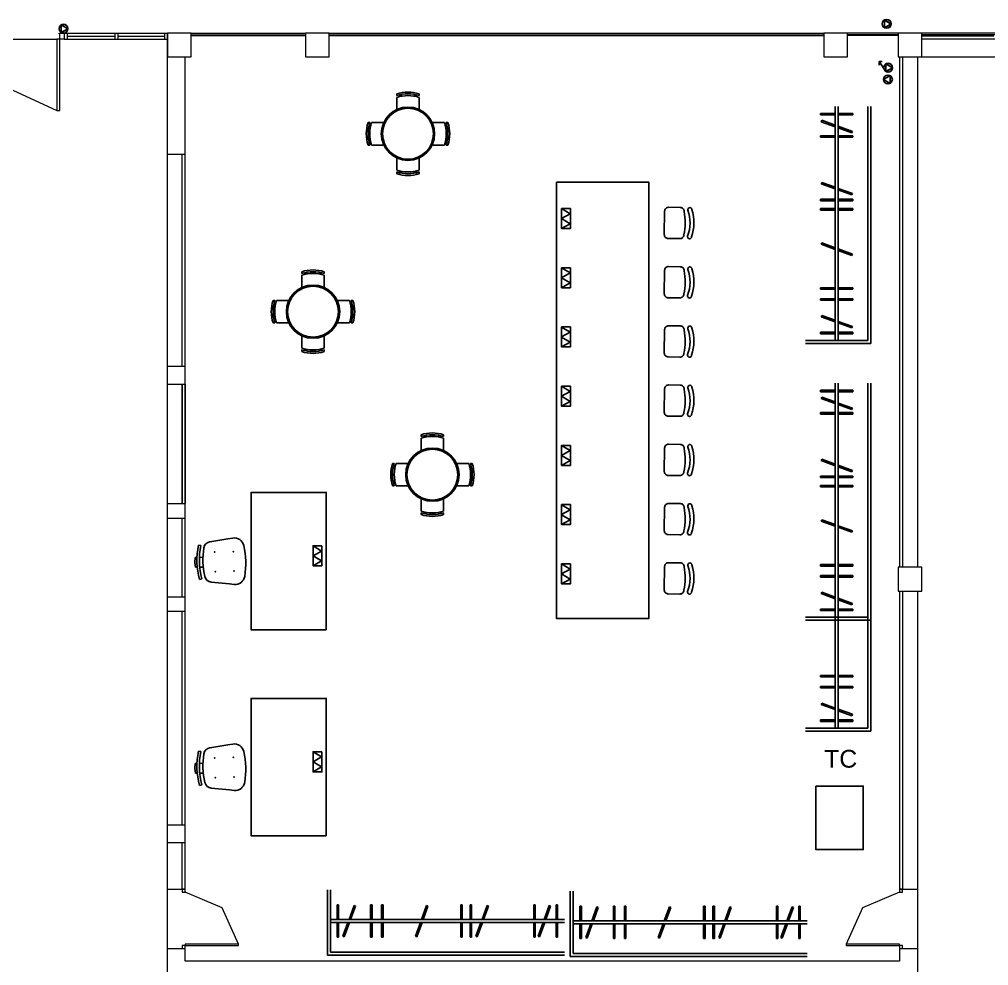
# Model space of a CAD drawing. Header units: millimetres. Extents: x 379 to 563, y 812 to 870.
# Drawn here: x 452.51 to 468.87, y 822.05 to 838.03 of the extents above; entities that cross this region are included whole.
import ezdxf

# ---------------------------------------------------------------- set-up
doc = ezdxf.new("R2010")
doc.units = ezdxf.units.MM
doc.layers.add('mobiliario', color=140, linetype='Continuous')
doc.layers.add('pontos', color=72, linetype='Continuous')
doc.styles.get("Standard").update_dxf_attribs({"font": 'arial.ttf'})

# ---------------------------------------------------------------- blocks, each defined once
blk = doc.blocks.new('Armário')
for p, q in [((0, 0.55), (0, 0)), ((0.025, 0.55), (0.025, 0.025)), ((0.0939, 0.425), (0.0814, 0.425)), ((0.0814, 0.3), (0.0814, 0.425)), ((0.0939, 0.3), (0.0939, 0.425)), ((0.1812, 0.3), (0.224, 0.4175)), ((0.1945, 0.3), (0.2357, 0.4132)), ((0.2357, 0.4132), (0.224, 0.4175)), ((0.3639, 0.3), (0.3639, 0.425)), ((0.3764, 0.425), (0.3639, 0.425)), ((0.3764, 0.3), (0.3764, 0.425)), ((0.4569, 0.3), (0.4569, 0.425)), ((0.4694, 0.425), (0.4569, 0.425)), ((0.4694, 0.3), (0.4694, 0.425)), ((0.7933, 0.3), (0.8361, 0.4175)), ((0.8066, 0.3), (0.8478, 0.4132)), ((0.8478, 0.4132), (0.8361, 0.4175)), ((1.1375, 0.425), (1.125, 0.425)), ((1.125, 0.3), (1.125, 0.425)), ((1.1375, 0.3), (1.1375, 0.425)), ((1.2037, 0.3), (1.2037, 0.425)), ((1.2162, 0.425), (1.2037, 0.425)), ((1.2162, 0.3), (1.2162, 0.425)), ((1.3039, 0.3), (1.3467, 0.4175)), ((1.3173, 0.3), (1.3584, 0.4132)), ((1.3584, 0.4132), (1.3467, 0.4175)), ((1.7406, 0.3), (1.7406, 0.425)), ((1.7531, 0.425), (1.7406, 0.425)), ((1.7531, 0.3), (1.7531, 0.425)), ((1.8289, 0.3), (1.8716, 0.4175)), ((1.8422, 0.3), (1.8834, 0.4132)), ((1.8834, 0.4132), (1.8716, 0.4175)), ((1.9291, 0.3), (1.9291, 0.425)), ((1.9416, 0.425), (1.9291, 0.425)), ((1.9416, 0.3), (1.9416, 0.425)), ((0.025, 0.3), (2, 0.3)), ((0.025, 0.275), (2, 0.275)), ((0.0814, 0.275), (0.0814, 0.15)), ((0.0939, 0.275), (0.0939, 0.15)), ((0.1721, 0.275), (0.1299, 0.159)), ((0.1854, 0.275), (0.1417, 0.1548)), ((0.3639, 0.275), (0.3639, 0.15)), ((0.3764, 0.275), (0.3764, 0.15)), ((0.4569, 0.275), (0.4569, 0.15)), ((0.4694, 0.275), (0.4694, 0.15)), ((0.7842, 0.275), (0.742, 0.159)), ((0.7976, 0.275), (0.7538, 0.1548)), ((1.125, 0.275), (1.125, 0.15)), ((1.1375, 0.275), (1.1375, 0.15)), ((1.2037, 0.275), (1.2037, 0.15)), ((1.2162, 0.275), (1.2162, 0.15)), ((1.2948, 0.275), (1.2526, 0.159)), ((1.3082, 0.275), (1.2644, 0.1548)), ((1.7406, 0.275), (1.7406, 0.15)), ((1.7531, 0.275), (1.7531, 0.15)), ((1.8198, 0.275), (1.7776, 0.159)), ((1.8331, 0.275), (1.7893, 0.1548)), ((1.9291, 0.275), (1.9291, 0.15)), ((1.9416, 0.275), (1.9416, 0.15)), ((0.0939, 0.15), (0.0814, 0.15)), ((0.1417, 0.1548), (0.1299, 0.159)), ((0.3764, 0.15), (0.3639, 0.15)), ((0.4694, 0.15), (0.4569, 0.15)), ((0.7538, 0.1548), (0.742, 0.159)), ((1.1375, 0.15), (1.125, 0.15)), ((1.2162, 0.15), (1.2037, 0.15)), ((1.2644, 0.1548), (1.2526, 0.159)), ((1.7531, 0.15), (1.7406, 0.15)), ((1.7893, 0.1548), (1.7776, 0.159)), ((1.9416, 0.15), (1.9291, 0.15)), ((0, 0), (2, 0)), ((0.025, 0.025), (2, 0.025))]:
    blk.add_line(p, q)
blk = doc.blocks.new('M41901')
for p, q in [((-19, 67.4), (-19, 64.4)), ((-14, 62.8), (-14, 65.8)), ((-11, 66.4), (-11, 63.4)), ((11, 66.4), (11, 63.4)), ((14, 62.8), (14, 65.8)), ((19, 64.4), (19, 67.4)), ((-19, 61.4), (-19, 40.8)), ((19, 40.8), (19, 61.4)), ((-64.4, 19), (-67.4, 19)), ((-40.8, 19), (-61.4, 19)), ((61.4, 19), (40.8, 19)), ((67.4, 19), (64.4, 19)), ((-66.4, 11), (-63.4, 11)), ((-62.8, 14), (-65.8, 14)), ((62.8, 14), (65.8, 14)), ((66.4, 11), (63.4, 11)), ((-66.4, -11), (-63.4, -11)), ((-62.8, -14), (-65.8, -14)), ((62.8, -14), (65.8, -14)), ((66.4, -11), (63.4, -11)), ((-67.4, -19), (-64.4, -19)), ((-61.4, -19), (-40.8, -19)), ((40.8, -19), (61.4, -19)), ((64.4, -19), (67.4, -19)), ((-19, -40.8), (-19, -61.4)), ((19, -61.4), (19, -40.8)), ((-19, -64.4), (-19, -67.4)), ((-14, -62.8), (-14, -65.8)), ((-11, -66.4), (-11, -63.4)), ((11, -66.4), (11, -63.4)), ((14, -62.8), (14, -65.8)), ((19, -67.4), (19, -64.4))]:
    blk.add_line(p, q)
for radius in [45, 43]:
    blk.add_circle((0, 0), radius)
for centre, start, end in [((0, 8.7), 72.0547, 107.9453), ((0, 5.7), 72.0547, 107.9453), ((0, 2.7), 72.0547, 107.9453), ((-8.7, 0), 162.0547, 197.9453), ((-5.7, 0), 162.0547, 197.9453), ((-2.7, 0), 162.0547, 197.9453), ((2.7, 0), 342.0547, 17.9453), ((5.7, 0), 342.0547, 17.9453), ((8.7, 0), 342.0547, 17.9453), ((0, -2.7), 252.0547, 287.9453), ((0, -5.7), 252.0547, 287.9453), ((0, -8.7), 252.0547, 287.9453)]:
    blk.add_arc(centre, 61.7, start, end)
blk = doc.blocks.new('*U48')
at = {"layer": 'mobiliario'}
blk.add_line((0.175, -0.266), (0.175, -0.266), dxfattribs=at)
for points in [[(0.019, 0.263, -0.414214), (0.084, 0.196, -0.100929), (0.079, -0.199, -0.414214), (0.012, -0.263), (-0.185, -0.261, -0.414214), (-0.25, -0.194), (-0.245, 0.201, -0.414214), (-0.178, 0.266)], [(0.182, 0.261), (0.182, 0.261, -0.414214), (0.215, 0.227, -0.167087), (0.209, -0.233, -0.414214), (0.175, -0.266, -0.414214), (0.143, -0.232), (0.143, -0.221, 0.175685), (0.149, 0.217), (0.149, 0.228, -0.414214)]]:
    blk.add_lwpolyline(points, format="xyb", close=True, dxfattribs=at)
blk = doc.blocks.new('*U49')
at = {"color": 0, "linetype": 'ByBlock', "lineweight": -2, "transparency": 16777216}
for p in [(0, 6), (0, 5), (0, 4), (0, 3), (0, 2), (0, 1), (0, 0)]:
    blk.add_blockref('*U48', p, dxfattribs=at)
blk = doc.blocks.new('SCHA', base_point=(308, 633))
for p, q in [((298.51, 638.05), (298.76, 640)), ((317.24, 640), (317.49, 638.05))]:
    blk.add_line(p, q)
for centre, radius, start, end in [((302.47, 637.55), 4, 172.875, 258.6195), ((313.53, 637.55), 4, 281.3805, 7.125), ((308, 665), 32, 258.6195, 281.3805)]:
    blk.add_arc(centre, radius, start, end)
for p in [(304, 638), (312, 638)]:
    blk.add_point(p)
blk = doc.blocks.new('SCHB', base_point=(308, 633))
for p, q in [((300.96, 652.19), (300.96, 652.19)), ((301.18, 651.22), (300.96, 652.19)), ((306, 653.62), (308, 653.87)), ((306, 652.94), (306, 653.62)), ((306, 650.58), (306, 651.93)), ((308, 653.87), (310, 653.62)), ((310, 653.62), (310, 652.94)), ((310, 651.93), (310, 650.58)), ((315.04, 652.19), (314.82, 651.22)), ((298.76, 640), (299.73, 647.4)), ((316.27, 647.4), (317.24, 640))]:
    blk.add_line(p, q)
for centre, radius, start, end in [((308, 622), 31, 76.866, 103.134), ((308, 622), 30, 76.866, 103.134), ((302.71, 647.03), 3, 101.7502, 172.875), ((308, 621.58), 29, 78.2498, 101.7502), ((313.29, 647.03), 3, 7.125, 78.2498)]:
    blk.add_arc(centre, radius, start, end)
for p in [(304, 645.58), (312, 645.58)]:
    blk.add_point(p)
blk = doc.blocks.new('Cadeira-03')
at = {"xscale": 2.5, "yscale": 2.5, "zscale": 2.5}
for name in ['SCHB', 'SCHA']:
    blk.add_blockref(name, (0, 0), dxfattribs=at)
blk = doc.blocks.new('*U50')
at = {"layer": 'pontos'}
for p, q in [((-0.074, 0.168), (-0.074, 0)), ((-0.074, 0.168), (0.069, 0.081)), ((0.069, 0.081), (-0.074, 0)), ((-0.074, -0.001), (-0.074, -0.169)), ((-0.074, -0.001), (0.069, -0.087)), ((0.069, -0.087), (-0.074, -0.169))]:
    blk.add_line(p, q, dxfattribs=at)
blk.add_lwpolyline([(0.074, 0.169), (0.074, -0.169), (-0.074, -0.169), (-0.074, 0.169)], close=True, dxfattribs=at)
blk = doc.blocks.new('*U51')
at = {"color": 0, "linetype": 'ByBlock', "lineweight": -2, "transparency": 16777216}
for p in [(0, 6), (0, 5), (0, 4), (0, 3), (0, 2), (0, 1), (0, 0)]:
    blk.add_blockref('*U50', p, dxfattribs=at)

msp = doc.modelspace()

# ---------------------------------------------------------------- linework, layer by layer
for p, q in [((455.256, 831.87), (455.256, 829.853)), ((455.306, 831.87), (455.306, 829.853))]:
    msp.add_line(p, q)
at = {"color": 7, "lineweight": 0}
for points in [[(450.834, 837.694), (453.139, 837.694)], [(451.987, 837.694), (452.325, 836.867), (453.139, 836.491)], [(453.189, 837.694), (453.139, 837.694), (453.139, 836.491), (453.189, 836.491), (453.189, 837.694), (453.189, 837.694)], [(453.176, 837.782), (453.176, 837.794)], [(453.176, 837.782), (453.176, 837.794)], [(453.176, 837.794), (453.264, 837.794)], [(453.189, 837.782), (453.176, 837.782)], [(453.189, 837.782), (453.176, 837.782)], [(453.189, 837.694), (453.189, 837.782)], [(453.189, 837.694), (453.189, 837.782)], [(453.264, 837.694), (453.189, 837.694)], [(453.264, 837.694), (453.189, 837.694)], [(453.264, 837.794), (455.005, 837.794)], [(453.264, 837.794), (453.264, 837.694)], [(453.264, 837.794), (453.264, 837.694)], [(453.264, 837.694), (455.005, 837.694)], [(453.314, 837.794), (453.314, 837.694)], [(453.314, 837.744), (454.116, 837.744)], [(454.116, 837.794), (454.116, 837.694)], [(454.166, 837.794), (454.166, 837.694)], [(454.166, 837.744), (454.955, 837.744)], [(454.955, 837.794), (454.955, 837.694)], [(455.306, 815.5), (455.005, 815.5), (455.005, 837.794)], [(455.005, 837.393), (455.406, 837.393), (455.406, 837.794), (455.005, 837.794), (455.005, 837.393), (455.005, 837.393)], [(455.406, 837.794), (457.335, 837.794)], [(455.406, 837.769), (457.335, 837.769)], [(455.406, 837.756), (457.335, 837.756)], [(457.335, 837.393), (457.735, 837.393), (457.735, 837.794), (457.335, 837.794), (457.335, 837.393), (457.335, 837.393)], [(457.735, 837.794), (466.09, 837.794)], [(457.735, 837.769), (466.09, 837.769)], [(457.735, 837.756), (466.09, 837.756)], [(466.09, 837.393), (466.49, 837.393), (466.49, 837.794), (466.09, 837.794), (466.09, 837.393), (466.09, 837.393)], [(470.31, 837.794), (466.49, 837.794)], [(467.342, 837.769), (466.49, 837.769)], [(467.342, 837.756), (466.49, 837.756)], [(467.342, 837.393), (467.743, 837.393), (467.743, 837.794), (467.342, 837.794), (467.342, 837.393), (467.342, 837.393)], [(470.31, 837.769), (467.743, 837.769)], [(468.958, 837.744), (467.743, 837.744)], [(470.31, 837.694), (467.743, 837.694)], [(455.306, 831.87), (455.306, 837.393)], [(457.723, 837.393), (457.735, 837.393)], [(467.367, 837.393), (467.367, 828.776)], [(467.417, 837.393), (467.417, 828.776)], [(467.668, 837.393), (470.31, 837.393)], [(467.668, 837.393), (467.668, 828.776)], [(455.005, 835.753), (455.306, 835.753)], [(455.256, 832.17), (455.256, 835.753)], [(455.005, 832.17), (455.306, 832.17)], [(455.005, 831.87), (455.306, 831.87)], [(455.005, 829.853), (455.306, 829.853)], [(455.306, 823.34), (455.306, 829.853)], [(455.005, 829.603), (455.306, 829.603)], [(455.256, 828.275), (455.256, 829.603)], [(467.342, 828.375), (467.743, 828.375), (467.743, 828.776), (467.342, 828.776), (467.342, 828.375), (467.342, 828.375)], [(467.367, 828.375), (467.367, 823.34)], [(467.367, 828.375), (467.417, 828.375)], [(467.417, 828.375), (467.417, 823.34)], [(467.668, 828.375), (467.668, 820.76)], [(455.005, 828.275), (455.306, 828.275)], [(455.005, 828.037), (455.306, 828.037)], [(455.256, 824.43), (455.256, 828.037)], [(455.005, 824.43), (455.306, 824.43)], [(455.005, 824.129), (455.306, 824.129)], [(455.256, 823.34), (455.256, 824.129)], [(455.005, 823.34), (455.306, 823.34)], [(455.256, 823.29), (455.306, 823.29), (455.306, 823.34), (455.256, 823.34), (455.256, 823.29), (455.256, 823.29)], [(456.207, 822.414), (455.932, 823.027), (455.306, 823.29)], [(467.367, 823.29), (466.741, 823.027), (466.465, 822.414)], [(467.367, 823.34), (467.668, 823.34)], [(467.367, 823.29), (467.417, 823.29), (467.417, 823.34), (467.367, 823.34), (467.367, 823.29), (467.367, 823.29)], [(455.005, 822.338), (455.306, 822.338)], [(455.256, 822.338), (455.306, 822.338), (455.306, 822.388), (455.256, 822.388), (455.256, 822.338), (455.256, 822.338)], [(455.306, 822.388), (456.207, 822.388), (456.207, 822.414), (455.306, 822.414), (455.306, 822.388), (455.306, 822.388)], [(455.306, 822.125), (455.306, 822.338)], [(466.465, 822.388), (467.367, 822.388), (467.367, 822.414), (466.465, 822.414), (466.465, 822.388), (466.465, 822.388)], [(467.367, 822.338), (467.417, 822.338), (467.417, 822.388), (467.367, 822.388), (467.367, 822.338), (467.367, 822.338)], [(467.367, 822.338), (467.367, 822.125)], [(467.367, 822.338), (467.668, 822.338)], [(467.367, 822.125), (455.306, 822.125)], [(467.367, 822.276), (467.367, 822.176)]]:
    msp.add_lwpolyline(points, dxfattribs=at)
at = {"layer": 'mobiliario'}
for p, q in [((466.28, 826.06), (466.28, 830.01)), ((466.33, 826.06), (466.33, 830.01)), ((466.83, 826.06), (466.83, 830.01)), ((466.88, 826.01), (466.88, 830.01)), ((466.28, 826.949), (466.03, 826.949)), ((466.03, 826.949), (466.03, 826.924)), ((466.28, 826.924), (466.03, 826.924)), ((466.33, 826.949), (466.58, 826.949)), ((466.33, 826.924), (466.58, 826.924)), ((466.58, 826.949), (466.58, 826.924)), ((466.28, 826.763), (466.03, 826.763)), ((466.03, 826.763), (466.03, 826.738)), ((466.28, 826.738), (466.03, 826.738)), ((466.33, 826.763), (466.58, 826.763)), ((466.33, 826.738), (466.58, 826.738)), ((466.58, 826.763), (466.58, 826.738)), ((466.053, 826.482), (466.045, 826.458)), ((466.28, 826.373), (466.045, 826.458)), ((466.28, 826.4), (466.053, 826.482)), ((466.33, 826.381), (466.57, 826.294)), ((466.33, 826.355), (466.561, 826.27)), ((466.57, 826.294), (466.561, 826.27)), ((465.78, 826.06), (466.83, 826.06)), ((466.03, 826.198), (466.03, 826.173)), ((466.28, 826.198), (466.03, 826.198)), ((466.28, 826.173), (466.03, 826.173)), ((466.33, 826.198), (466.58, 826.198)), ((466.33, 826.173), (466.58, 826.173)), ((466.58, 826.198), (466.58, 826.173)), ((465.78, 826.01), (466.88, 826.01))]:
    msp.add_line(p, q, dxfattribs=at)
for points in [[(461.573, 835.277), (463.135, 835.277), (463.135, 827.914), (461.573, 827.914)], [(457.687, 827.721), (456.417, 827.721), (456.417, 830.04), (457.687, 830.04)], [(457.687, 824.243), (456.417, 824.243), (456.417, 826.562), (457.687, 826.562)]]:
    msp.add_lwpolyline(points, close=True, dxfattribs=at)
at = {"layer": 'mobiliario', "color": 7}
msp.add_lwpolyline([(465.954, 825.081), (466.754, 825.081), (466.754, 824.009), (465.954, 824.009)], close=True, dxfattribs=at)
at = {"layer": 'pontos'}
for p, q in [((467.111, 838.018), (467.111, 837.886)), ((467.111, 838.018), (467.224, 837.95)), ((467.111, 838.016), (467.111, 837.884)), ((467.111, 838.016), (467.224, 837.948)), ((453.213, 837.936), (453.213, 837.804)), ((453.213, 837.936), (453.326, 837.869)), ((453.213, 837.934), (453.213, 837.802)), ((453.213, 837.934), (453.326, 837.867)), ((453.326, 837.869), (453.213, 837.804)), ((453.326, 837.867), (453.213, 837.802)), ((467.224, 837.95), (467.111, 837.886)), ((467.224, 837.948), (467.111, 837.884)), ((467.136, 837.148), (467.02, 837.315)), ((467.02, 837.315), (467.02, 837.254)), ((467.02, 837.254), (467.02, 837.315)), ((467.02, 837.315), (467.073, 837.315)), ((467.136, 837.278), (467.136, 837.146)), ((467.136, 837.278), (467.249, 837.21)), ((467.136, 837.276), (467.136, 837.144)), ((467.136, 837.276), (467.249, 837.208)), ((467.249, 837.21), (467.136, 837.146)), ((467.249, 837.208), (467.136, 837.144)), ((467.096, 837.015), (467.208, 837.079)), ((467.208, 836.947), (467.096, 837.015)), ((467.208, 836.947), (467.208, 837.079)), ((457.464, 829.138), (457.464, 828.97)), ((457.464, 829.138), (457.608, 829.051)), ((457.608, 829.051), (457.464, 828.97)), ((457.464, 828.969), (457.464, 828.801)), ((457.464, 828.969), (457.608, 828.883)), ((457.608, 828.883), (457.464, 828.801)), ((457.464, 825.659), (457.464, 825.491)), ((457.464, 825.659), (457.608, 825.573)), ((457.608, 825.573), (457.464, 825.491)), ((457.464, 825.491), (457.464, 825.322)), ((457.464, 825.491), (457.608, 825.404)), ((457.608, 825.404), (457.464, 825.322))]:
    msp.add_line(p, q, dxfattribs=at)
for points in [[(457.613, 829.139), (457.613, 828.801), (457.464, 828.801), (457.464, 829.139)], [(457.613, 825.661), (457.613, 825.322), (457.464, 825.322), (457.464, 825.661)]]:
    msp.add_lwpolyline(points, close=True, dxfattribs=at)
for centre in [(467.149, 837.953), (467.149, 837.951), (453.251, 837.871), (453.251, 837.869), (467.174, 837.212), (467.174, 837.21), (467.17, 837.013)]:
    msp.add_circle(centre, 0.0747, dxfattribs=at)

# ---------------------------------------------------------------- block references
for name, p in [('*U51', (461.735, 828.665)), ('*U49', (463.645, 828.588))]:
    msp.add_blockref(name, p)
at = {"layer": 'mobiliario'}
for name, p, xscale, yscale, zscale in [('M41901', (459.067, 836.096), 0.01, 0.01, 0.01), ('M41901', (457.464, 833.092), 0.01, 0.01, 0.01), ('M41901', (459.479, 830.34), 0.01, 0.01, 0.01), ('Armário', (457.709, 822.229), 2, 2, 2), ('Armário', (461.808, 822.206), 2, 2, 2)]:
    msp.add_blockref(name, p, dxfattribs=dict(at, xscale=xscale, yscale=yscale, zscale=zscale))
for name, p, xscale, yscale, zscale, rotation in [('Armário', (466.879, 832.557), 2, 2, 2, 89.99999999999999), ('Armário', (466.879, 832.557), 2, 2, 2, 89.99999999999999), ('Armário', (466.879, 827.883), 2, 2, 2, 89.99999999999999), ('Cadeira-03', (456.328, 828.884), 0.01648180206938668, 0.01648180206938668, 0.01648180206938668, 91.75561706977678), ('Cadeira-03', (456.328, 825.406), 0.01648180206938668, 0.01648180206938668, 0.01648180206938668, 91.75561706977678)]:
    msp.add_blockref(name, p, dxfattribs=dict(at, xscale=xscale, yscale=yscale, zscale=zscale, rotation=rotation))

# ---------------------------------------------------------------- texts
at = {"insert": (466.093, 825.693), "char_height": 0.3, "attachment_point": 1}
msp.add_mtext_dynamic_manual_height_columns('TC', width=0.60295, gutter_width=1.5, heights=[0], dxfattribs=at)

doc.saveas('drawing.dxf')
